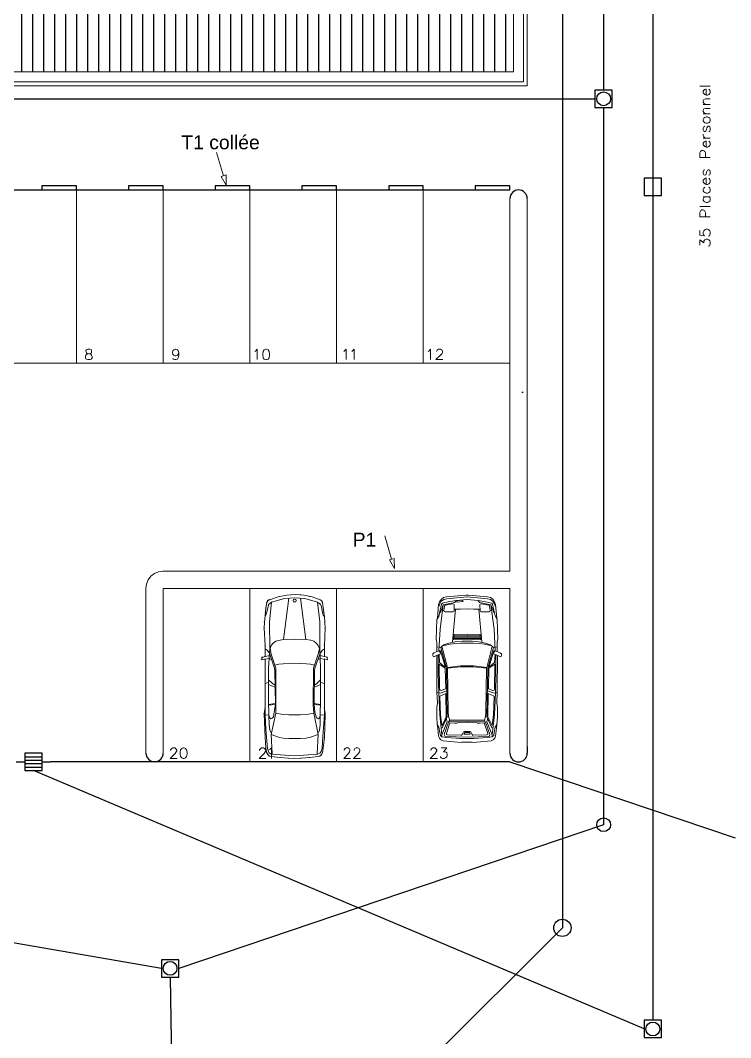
# Model space of a CAD drawing. Header units: millimetres. Extents: x 2259 to 2364, y 714 to 811.
# Drawn here: x 2307.86 to 2328.37, y 742.64 to 772.02 of the extents above; entities that cross this region are included whole.
import ezdxf

# ---------------------------------------------------------------- set-up
doc = ezdxf.new("R2010")
doc.units = ezdxf.units.MM
for name, color, linetype in [('bordures P1', 7, 'Continuous'), ('bordures T1 colées', 7, 'Continuous'), ('bordures T2', 7, 'Continuous'), ('Bâtiment', 250, 'Continuous'), ('EP parking', 191, 'Continuous'), ('EP toiture', 140, 'Continuous'), ('EU', 73, 'Continuous'), ('hachure toiture', 7, 'Continuous'), ('marquage', 230, 'Continuous'), ('nomenclature', 250, 'Continuous'), ("pente et fil d'eau", 7, 'Continuous'), ('véhicules', 9, 'Continuous')]:
    doc.layers.add(name, color=color, linetype=linetype)
doc.styles.get("Standard").update_dxf_attribs({"font": 'arial.ttf'})

msp = doc.modelspace()

# ---------------------------------------------------------------- hatches: boundary and pattern name
at = {"layer": 'bordures P1', "true_color": 0x939598, "transparency": 33554687}
h = msp.add_hatch(dxfattribs=at)
h.set_pattern_fill('AR-CONC', color=252, scale=0.2)
h.paths.add_polyline_path([(2287.392, 755.856), (2287.375, 755.932), (2287.332, 756), (2287.273, 756.042), (2287.197, 756.059), (2287.121, 756.042), (2287.053, 756), (2287.01, 755.932), (2286.994, 755.856), (2286.994, 749.101), (2286.994, 744.346), (2287.01, 744.269), (2287.053, 744.202), (2287.121, 744.159), (2287.197, 744.142), (2287.273, 744.159), (2287.332, 744.202), (2287.375, 744.269), (2287.392, 744.346), (2287.392, 751.05)])
h.paths.add_polyline_path([(2292.901, 755.856), (2292.884, 755.932), (2292.842, 756), (2292.774, 756.042), (2292.698, 756.059), (2292.621, 756.042), (2292.562, 756), (2292.52, 755.932), (2292.503, 755.856), (2292.503, 751.05), (2292.503, 744.346), (2292.52, 744.269), (2292.562, 744.202), (2292.621, 744.159), (2292.698, 744.142), (2292.774, 744.159), (2292.842, 744.202), (2292.884, 744.269), (2292.901, 744.346)])
h.paths.add_polyline_path([(2311.938, 755.661), (2322.049, 755.661), (2322.049, 750.652), (2322.151, 750.669), (2322.244, 750.711), (2322.329, 750.77), (2322.397, 750.855), (2322.431, 750.957), (2322.448, 751.058), (2322.448, 766.671), (2322.431, 766.773), (2322.407, 766.843), (2322.397, 766.866), (2322.329, 766.95), (2322.244, 767.018), (2322.151, 767.061), (2322.049, 767.069), (2322.049, 756.059), (2311.988, 756.059), (2311.87, 756.042), (2311.76, 756), (2311.666, 755.932), (2311.599, 755.839), (2311.548, 755.729), (2311.539, 755.61), (2311.539, 751.058), (2311.548, 750.957), (2311.59, 750.855), (2311.649, 750.77), (2311.734, 750.711), (2311.836, 750.669), (2311.938, 750.652)])
at = {"layer": 'hachure toiture', "true_color": 0x939598}
h = msp.add_hatch(dxfattribs=at)
h.set_pattern_fill('ANSI31', color=252, scale=0.1, angle=45)
h.paths.add_polyline_path([(2282.959, 778.935), (2277.144, 778.935), (2277.144, 770.527), (2282.959, 770.527)])
h.paths.add_polyline_path([(2322.041, 782.241), (2315.642, 782.241), (2315.642, 781.664), (2315.187, 781.664, -0.046439), (2315.094, 781.664), (2314.641, 781.664), (2314.641, 782.118, -0.045787), (2314.641, 782.209), (2314.641, 782.241), (2283.256, 782.241), (2283.256, 770.527), (2297.749, 770.527), (2302.321, 771.217), (2302.426, 770.527), (2322.041, 770.527)])
h.paths.add_polyline_path([(2292.359, 778.647), (2292.359, 780.045), (2293.765, 780.045), (2293.765, 778.647), (2293.097, 778.647, -0.021971), (2293.035, 778.647)], flags=16)
h.paths.add_polyline_path([(2305.454, 778.842), (2305.454, 779.507, -0.011975), (2305.453, 779.541, -0.011975), (2305.454, 779.574), (2305.454, 780.24), (2306.852, 780.24), (2306.852, 778.842), (2306.186, 778.842, -0.023715), (2306.119, 778.842)], flags=16)
at = {"layer": "pente et fil d'eau", "transparency": 33554687}
h = msp.add_hatch(dxfattribs=at)
h.set_pattern_fill('CROSS', color=3, scale=0.2)
h.paths.add_polyline_path([(2305.419, 801.642), (2268.839, 801.677), (2268.906, 758.432), (2270.796, 758.432), (2271.313, 730.056), (2288.579, 730.056), (2307.101, 730.045), (2307.101, 731.526, 0.421134), (2301.112, 737.363), (2301.112, 732.364), (2280.792, 732.364), (2280.792, 739.441), (2275.782, 739.441), (2275.782, 762.269), (2280.792, 762.269), (2280.792, 767.97), (2278.648, 767.97), (2278.648, 770.129), (2276.747, 770.129), (2276.747, 779.334), (2282.849, 779.334), (2282.849, 794.353), (2314.432, 794.353), (2314.432, 796.503), (2325.649, 796.503), (2325.649, 794.353), (2325.649, 793.853, 0.414204), (2328.517, 790.994), (2333.658, 790.994), (2333.658, 779.879), (2333.658, 779.39), (2333.658, 748.256), (2331.073, 748.256), (2331.073, 733.745), (2316.345, 733.745, 0.413374), (2313.503, 730.895), (2313.503, 730.039), (2318.286, 730.037), (2318.286, 730.206, -0.41238), (2317.926, 730.568, -0.239098), (2318.074, 730.86), (2318.074, 730.861), (2317.845, 731.039), (2317.906, 731.087), (2317.766, 731.28, -0.267419), (2317.418, 731.184), (2317.388, 731.135), (2317.381, 730.846), (2317.306, 730.866), (2317.235, 730.643), (2317.468, 730.618), (2317.473, 730.69), (2317.748, 730.589), (2317.462, 730.54), (2317.468, 730.618), (2317.235, 730.643), (2317.306, 730.866), (2317.235, 730.886), (2317.418, 731.184, -0.341744), (2317.146, 731.534, -1), (2317.871, 731.534, -0.197294), (2317.766, 731.28), (2317.906, 731.087), (2317.964, 731.132), (2318.074, 730.86, -0.446431), (2318.602, 730.749), (2318.608, 730.751), (2318.811, 730.954), (2318.849, 730.888), (2319.778, 731.412), (2319.117, 731.412), (2319.117, 733.421), (2320.422, 733.421), (2320.422, 731.412), (2319.778, 731.412), (2318.849, 730.888), (2318.888, 730.818), (2318.602, 730.749, -0.131576), (2318.65, 730.568, -0.414351), (2318.288, 730.206), (2332.805, 730.03), (2349.443, 798.607), (2305.327, 798.573)])
h.paths.add_polyline_path([(2326.612, 792.716), (2326.827, 792.907), (2326.895, 792.78)], flags=16)
h.paths.add_polyline_path([(2279.756, 762.642), (2279.723, 762.355), (2279.614, 762.621)], flags=16)
h.paths.add_polyline_path([(2278.504, 763.031), (2279.512, 763.031), (2279.512, 763.855), (2278.504, 763.855)], flags=24)
h.paths.add_polyline_path([(2327.362, 792.972), (2328.369, 792.972), (2328.369, 793.796), (2327.362, 793.796)], flags=24)
h.paths.add_polyline_path([(2314.912, 730.285), (2317.224, 730.285), (2317.224, 731.11), (2314.912, 731.11)], flags=24)
h.paths.add_polyline_path([(2320.841, 731.62), (2324.333, 731.62), (2324.333, 733.111), (2320.841, 733.111)], flags=24)
at = {"layer": "pente et fil d'eau", "true_color": 0x939598, "transparency": 33554687}
h = msp.add_hatch(dxfattribs=at)
h.set_pattern_fill('AR-CONC', color=252, scale=0.23)
h.paths.add_polyline_path([(2322.448, 766.671), (2322.431, 766.773), (2322.407, 766.843), (2322.397, 766.866), (2322.329, 766.95), (2322.244, 767.018), (2322.151, 767.061), (2322.049, 767.069), (2322.049, 756.059), (2311.988, 756.059), (2311.87, 756.042), (2311.76, 756), (2311.666, 755.932), (2311.599, 755.839), (2311.548, 755.729), (2311.539, 755.61), (2311.539, 751.058), (2311.548, 750.957), (2311.59, 750.855), (2311.649, 750.77), (2311.734, 750.711), (2311.836, 750.669), (2311.938, 750.652), (2311.938, 755.661), (2322.049, 755.661), (2322.049, 750.652), (2322.151, 750.669), (2322.244, 750.711), (2322.329, 750.77), (2322.397, 750.855), (2322.431, 750.957), (2322.448, 751.058)])
h.paths.add_polyline_path([(2287.392, 751.05), (2287.392, 755.856), (2287.375, 755.932), (2287.332, 756), (2287.273, 756.042), (2287.197, 756.059), (2287.121, 756.042), (2287.053, 756), (2287.01, 755.932), (2286.994, 755.856), (2286.994, 749.101), (2286.994, 744.346), (2287.01, 744.269), (2287.053, 744.202), (2287.121, 744.159), (2287.197, 744.142), (2287.273, 744.159), (2287.332, 744.202), (2287.375, 744.269), (2287.392, 744.346)])
h.paths.add_polyline_path([(2292.901, 755.856), (2292.884, 755.932), (2292.842, 756), (2292.774, 756.042), (2292.698, 756.059), (2292.621, 756.042), (2292.562, 756), (2292.52, 755.932), (2292.503, 755.856), (2292.503, 751.05), (2292.503, 744.346), (2292.52, 744.269), (2292.562, 744.202), (2292.621, 744.159), (2292.698, 744.142), (2292.774, 744.159), (2292.842, 744.202), (2292.884, 744.269), (2292.901, 744.346)])

# ---------------------------------------------------------------- linework, layer by layer
msp.add_line((2308.486, 750.601), (2308.736, 750.601))
at = {"layer": 'bordures P1', "lineweight": 5}
for p, q in [((2311.556, 755.856), (2311.632, 755.966)), ((2311.632, 755.966), (2311.556, 755.856)), ((2311.632, 755.966), (2311.734, 756.042)), ((2311.734, 756.042), (2311.632, 755.966)), ((2311.734, 756.042), (2311.853, 756.093)), ((2311.853, 756.093), (2311.734, 756.042)), ((2311.853, 756.093), (2311.988, 756.11)), ((2311.988, 756.11), (2311.853, 756.093)), ((2311.488, 755.61), (2311.505, 755.737)), ((2311.505, 755.737), (2311.488, 755.61)), ((2311.505, 755.737), (2311.556, 755.856)), ((2311.556, 755.856), (2311.505, 755.737)), ((2311.488, 750.85), (2311.488, 755.61))]:
    msp.add_line(p, q, dxfattribs=at)
for points in [[(2321.998, 766.87), (2321.998, 756.11), (2311.98, 756.11)], [(2311.988, 750.851), (2311.988, 755.61), (2321.998, 755.61), (2321.998, 750.851)]]:
    msp.add_lwpolyline(points, dxfattribs=at)
at = {"layer": 'bordures T1 colées'}
for points in [[(2308.48, 767.12), (2309.48, 767.12), (2309.48, 767.24), (2308.48, 767.24)], [(2310.988, 767.12), (2311.988, 767.12), (2311.988, 767.24), (2310.988, 767.24)], [(2313.489, 767.12), (2314.489, 767.12), (2314.489, 767.24), (2313.489, 767.24)], [(2315.989, 767.12), (2316.989, 767.12), (2316.989, 767.24), (2315.989, 767.24)], [(2318.498, 767.12), (2319.498, 767.12), (2319.498, 767.24), (2318.498, 767.24)], [(2320.998, 767.12), (2321.998, 767.12), (2321.998, 767.24), (2320.998, 767.24)]]:
    msp.add_lwpolyline(points, close=True, dxfattribs=at)
at = {"layer": 'bordures T2', "lineweight": 5}
msp.add_line((2322.498, 751.05), (2322.498, 766.87), dxfattribs=at)
at = {"layer": 'bordures T2'}
msp.add_line((2322.498, 751.05), (2322.498, 750.851), dxfattribs=at)
for centre, start, end in [((2322.248, 766.87), 0, 180), ((2311.738, 750.855), 180, 0), ((2322.248, 750.851), 180, 0)]:
    msp.add_arc(centre, 0.25, start, end, dxfattribs=at)
at = {"layer": 'Bâtiment', "lineweight": 20}
msp.add_lwpolyline([(2302.176, 770.239), (2322.388, 770.239), (2322.388, 794.242), (2282.959, 794.242), (2282.959, 770.239), (2297.773, 770.239)], dxfattribs=at)
msp.add_lwpolyline([(2302.321, 771.217), (2302.426, 770.527), (2322.1, 770.527), (2322.1, 793.954), (2283.256, 793.954), (2283.256, 770.527), (2297.749, 770.527)], close=True, dxfattribs=at)
at = {"layer": 'Bâtiment', "lineweight": 5}
for points in [[(2322.388, 784.529), (2322.498, 784.529), (2322.498, 770.129), (2302.081, 770.129)], [(2322.498, 784.529), (2322.498, 770.129), (2316.201, 770.129)]]:
    msp.add_lwpolyline(points, dxfattribs=at)
at = {"layer": 'EP parking'}
for p, q in [((2326.126, 785.439), (2326.126, 767.208)), ((2326.376, 767.458), (2325.876, 767.458)), ((2325.876, 767.458), (2325.876, 766.958)), ((2326.376, 767.208), (2326.376, 767.458)), ((2326.126, 767.208), (2326.126, 743.638)), ((2326.376, 766.958), (2326.376, 767.208)), ((2325.876, 766.958), (2326.376, 766.958)), ((2308.486, 750.851), (2307.986, 750.851)), ((2307.986, 750.851), (2307.986, 750.351)), ((2307.986, 750.851), (2307.986, 750.751)), ((2307.986, 750.751), (2307.986, 750.651)), ((2307.986, 750.751), (2308.486, 750.751)), ((2308.486, 750.601), (2308.486, 750.851)), ((2307.736, 750.601), (2307.986, 750.601)), ((2307.986, 750.651), (2307.986, 750.551)), ((2307.986, 750.651), (2308.486, 750.651)), ((2307.986, 750.551), (2307.986, 750.451)), ((2307.986, 750.551), (2308.486, 750.551)), ((2307.986, 750.451), (2307.986, 750.351)), ((2307.986, 750.451), (2308.486, 750.451)), ((2308.486, 750.351), (2308.486, 750.601)), ((2307.986, 750.351), (2308.486, 750.351)), ((2325.876, 742.888), (2308.236, 750.351)), ((2326.126, 743.638), (2326.126, 743.138)), ((2326.126, 743.138), (2325.876, 743.138)), ((2325.876, 743.138), (2325.876, 742.638)), ((2326.376, 743.138), (2326.126, 743.138)), ((2326.376, 742.888), (2326.376, 743.138)), ((2326.376, 742.638), (2326.376, 742.888)), ((2325.876, 742.638), (2326.376, 742.638))]:
    msp.add_line(p, q, dxfattribs=at)
msp.add_circle((2326.126, 742.888), 0.2, dxfattribs=at)
at = {"layer": 'EP toiture'}
for p, q in [((2324.706, 795.132), (2324.706, 770.003)), ((2302.885, 769.753), (2313.054, 769.753)), ((2313.054, 769.753), (2324.456, 769.753)), ((2324.706, 770.003), (2324.456, 770.003)), ((2324.456, 770.003), (2324.456, 769.503)), ((2324.956, 770.003), (2324.706, 770.003)), ((2324.956, 769.753), (2324.956, 770.003)), ((2324.956, 769.503), (2324.956, 769.753)), ((2324.456, 769.503), (2324.956, 769.503)), ((2324.706, 769.503), (2324.706, 748.787)), ((2324.706, 748.787), (2312.434, 744.639)), ((2311.934, 744.639), (2300.746, 746.555)), ((2312.434, 744.889), (2311.934, 744.889)), ((2311.934, 744.889), (2311.934, 744.389)), ((2312.434, 744.639), (2312.434, 744.889)), ((2312.434, 744.389), (2312.434, 744.639)), ((2311.934, 744.389), (2312.434, 744.389)), ((2312.184, 744.389), (2312.23, 741.724))]:
    msp.add_line(p, q, dxfattribs=at)
for centre in [(2324.706, 769.753), (2324.706, 748.787), (2312.184, 744.639)]:
    msp.add_circle(centre, 0.2, dxfattribs=at)
at = {"layer": 'EU'}
for p in [(2323.514, 793.992), (2319.347, 741.656)]:
    msp.add_line(p, (2323.514, 745.809), dxfattribs=at)
msp.add_circle((2323.514, 745.809), 0.25, dxfattribs=at)
at = {"layer": 'marquage'}
msp.add_line((2304.479, 767.12), (2321.998, 767.12), dxfattribs=at)
at = {"layer": 'marquage', "lineweight": 5}
for points in [[(2304.479, 767.12), (2304.479, 762.119), (2321.998, 762.119)], [(2309.48, 767.12), (2309.48, 762.119)], [(2311.988, 767.12), (2311.988, 762.119)], [(2314.489, 767.12), (2314.489, 762.119)], [(2316.989, 767.12), (2316.989, 762.119)], [(2319.498, 767.12), (2319.498, 762.119)], [(2312.438, 762.416), (2312.421, 762.374), (2312.395, 762.348), (2312.353, 762.331), (2312.336, 762.331), (2312.294, 762.348), (2312.26, 762.374), (2312.251, 762.416), (2312.251, 762.433), (2312.26, 762.475), (2312.294, 762.501), (2312.336, 762.518), (2312.353, 762.518), (2312.395, 762.501), (2312.421, 762.475), (2312.438, 762.416), (2312.438, 762.348), (2312.421, 762.272), (2312.395, 762.23), (2312.353, 762.221), (2312.319, 762.221), (2312.277, 762.23), (2312.26, 762.263)], [(2314.633, 762.458), (2314.658, 762.475), (2314.701, 762.518), (2314.701, 762.221)], [(2317.201, 762.458), (2317.226, 762.475), (2317.269, 762.518), (2317.269, 762.221)], [(2317.43, 762.458), (2317.455, 762.475), (2317.498, 762.518), (2317.498, 762.221)], [(2319.634, 762.458), (2319.667, 762.475), (2319.71, 762.518), (2319.71, 762.221)], [(2319.879, 762.45), (2319.879, 762.458), (2319.896, 762.492), (2319.905, 762.501), (2319.939, 762.518), (2319.99, 762.518), (2320.023, 762.501), (2320.04, 762.492), (2320.049, 762.458), (2320.049, 762.433), (2320.04, 762.399), (2320.007, 762.357), (2319.862, 762.221), (2320.066, 762.221)], [(2312.2, 750.931), (2312.2, 750.948), (2312.217, 750.974), (2312.234, 750.991), (2312.26, 751.008), (2312.319, 751.008), (2312.344, 750.991), (2312.361, 750.974), (2312.378, 750.948), (2312.378, 750.923), (2312.361, 750.889), (2312.336, 750.847), (2312.192, 750.703), (2312.387, 750.703)], [(2314.769, 750.931), (2314.769, 750.948), (2314.786, 750.974), (2314.802, 750.991), (2314.828, 751.008), (2314.887, 751.008), (2314.913, 750.991), (2314.93, 750.974), (2314.946, 750.948), (2314.946, 750.923), (2314.93, 750.889), (2314.904, 750.847), (2314.76, 750.703), (2314.955, 750.703)], [(2315.04, 750.948), (2315.074, 750.965), (2315.116, 751.008), (2315.116, 750.703)], [(2317.21, 750.931), (2317.21, 750.948), (2317.226, 750.974), (2317.243, 750.991), (2317.269, 751.008), (2317.328, 751.008), (2317.354, 750.991), (2317.371, 750.974), (2317.379, 750.948), (2317.379, 750.923), (2317.371, 750.889), (2317.337, 750.847), (2317.201, 750.703), (2317.396, 750.703)], [(2317.498, 750.931), (2317.498, 750.948), (2317.515, 750.974), (2317.523, 750.991), (2317.557, 751.008), (2317.608, 751.008), (2317.642, 750.991), (2317.659, 750.974), (2317.667, 750.948), (2317.667, 750.923), (2317.659, 750.889), (2317.625, 750.847), (2317.481, 750.703), (2317.684, 750.703)], [(2319.718, 750.931), (2319.718, 750.948), (2319.727, 750.974), (2319.744, 750.991), (2319.769, 751.008), (2319.829, 751.008), (2319.854, 750.991), (2319.871, 750.974), (2319.888, 750.948), (2319.888, 750.923), (2319.871, 750.889), (2319.845, 750.847), (2319.701, 750.703), (2319.905, 750.703)], [(2320.015, 751.008), (2320.176, 751.008), (2320.083, 750.889), (2320.134, 750.889), (2320.159, 750.881), (2320.176, 750.864), (2320.185, 750.821), (2320.185, 750.796), (2320.176, 750.745), (2320.142, 750.719), (2320.1, 750.703), (2320.057, 750.703), (2320.015, 750.719), (2319.998, 750.736), (2319.99, 750.762)]]:
    msp.add_lwpolyline(points, dxfattribs=at)
for points in [[(2309.81, 762.518), (2309.768, 762.501), (2309.751, 762.475), (2309.751, 762.45), (2309.768, 762.416), (2309.793, 762.399), (2309.853, 762.391), (2309.895, 762.374), (2309.92, 762.348), (2309.937, 762.314), (2309.937, 762.272), (2309.92, 762.246), (2309.912, 762.23), (2309.87, 762.221), (2309.81, 762.221), (2309.768, 762.23), (2309.751, 762.246), (2309.742, 762.272), (2309.742, 762.314), (2309.751, 762.348), (2309.785, 762.374), (2309.827, 762.391), (2309.878, 762.399), (2309.912, 762.416), (2309.92, 762.45), (2309.92, 762.475), (2309.912, 762.501), (2309.87, 762.518)], [(2314.946, 762.518), (2314.904, 762.501), (2314.87, 762.458), (2314.862, 762.391), (2314.862, 762.348), (2314.87, 762.272), (2314.904, 762.23), (2314.946, 762.221), (2314.972, 762.221), (2315.014, 762.23), (2315.048, 762.272), (2315.057, 762.348), (2315.057, 762.391), (2315.048, 762.458), (2315.014, 762.501), (2314.972, 762.518)], [(2314.489, 750.601), (2314.489, 755.61)], [(2316.989, 750.601), (2316.989, 755.61)], [(2319.498, 750.601), (2319.498, 755.61)], [(2312.565, 751.008), (2312.522, 750.991), (2312.489, 750.948), (2312.48, 750.881), (2312.48, 750.838), (2312.489, 750.762), (2312.522, 750.719), (2312.565, 750.703), (2312.59, 750.703), (2312.633, 750.719), (2312.658, 750.762), (2312.675, 750.838), (2312.675, 750.881), (2312.658, 750.948), (2312.633, 750.991), (2312.59, 751.008)]]:
    msp.add_lwpolyline(points, close=True, dxfattribs=at)
at = {"layer": 'nomenclature', "lineweight": 5}
for points in [[(2327.787, 770.112), (2327.482, 770.112)], [(2327.669, 769.858), (2327.669, 770.027), (2327.643, 770.027), (2327.618, 770.019), (2327.601, 770.002), (2327.584, 769.976), (2327.584, 769.925), (2327.601, 769.9), (2327.626, 769.875), (2327.669, 769.858), (2327.702, 769.858), (2327.745, 769.875), (2327.77, 769.9), (2327.787, 769.925), (2327.787, 769.976), (2327.77, 770.002), (2327.745, 770.027)], [(2327.643, 769.586), (2327.601, 769.629), (2327.584, 769.654), (2327.584, 769.697), (2327.601, 769.731), (2327.643, 769.748), (2327.787, 769.748)], [(2327.787, 769.586), (2327.584, 769.586)], [(2327.643, 769.315), (2327.601, 769.358), (2327.584, 769.383), (2327.584, 769.425), (2327.601, 769.459), (2327.643, 769.468), (2327.787, 769.468)], [(2327.787, 769.315), (2327.584, 769.315)], [(2327.626, 768.959), (2327.601, 768.942), (2327.584, 768.9), (2327.584, 768.858), (2327.601, 768.815), (2327.626, 768.798), (2327.66, 768.815), (2327.669, 768.841), (2327.686, 768.917), (2327.702, 768.942), (2327.728, 768.959), (2327.745, 768.959), (2327.77, 768.942), (2327.787, 768.9), (2327.787, 768.858), (2327.77, 768.815), (2327.745, 768.798)], [(2327.669, 768.612), (2327.626, 768.629), (2327.601, 768.654), (2327.584, 768.688), (2327.584, 768.73)], [(2327.787, 768.612), (2327.584, 768.612)], [(2327.669, 768.357), (2327.669, 768.527), (2327.643, 768.527), (2327.618, 768.51), (2327.601, 768.502), (2327.584, 768.468), (2327.584, 768.425), (2327.601, 768.4), (2327.626, 768.374), (2327.669, 768.357), (2327.702, 768.357), (2327.745, 768.374), (2327.77, 768.4), (2327.787, 768.425), (2327.787, 768.468), (2327.77, 768.502), (2327.745, 768.527)], [(2313.727, 767.53), (2313.529, 768.205)], [(2327.787, 768.052), (2327.482, 768.052), (2327.482, 768.188), (2327.499, 768.23), (2327.516, 768.239), (2327.541, 768.256), (2327.584, 768.256), (2327.618, 768.239), (2327.626, 768.23), (2327.643, 768.188), (2327.643, 768.052)], [(2327.626, 767.696), (2327.601, 767.688), (2327.584, 767.646), (2327.584, 767.595), (2327.601, 767.552), (2327.626, 767.544), (2327.66, 767.552), (2327.669, 767.586), (2327.686, 767.654), (2327.702, 767.688), (2327.728, 767.696), (2327.745, 767.696), (2327.77, 767.688), (2327.787, 767.646), (2327.787, 767.595), (2327.77, 767.552), (2327.745, 767.544)], [(2327.669, 767.281), (2327.669, 767.459), (2327.643, 767.459), (2327.618, 767.442), (2327.601, 767.425), (2327.584, 767.4), (2327.584, 767.357), (2327.601, 767.323), (2327.626, 767.298), (2327.669, 767.281), (2327.702, 767.281), (2327.745, 767.298), (2327.77, 767.323), (2327.787, 767.357), (2327.787, 767.4), (2327.77, 767.425), (2327.745, 767.459)], [(2327.626, 767.196), (2327.601, 767.171), (2327.584, 767.137), (2327.584, 767.095), (2327.601, 767.069), (2327.626, 767.044), (2327.669, 767.027), (2327.702, 767.027), (2327.745, 767.044), (2327.77, 767.069), (2327.787, 767.095), (2327.787, 767.137), (2327.77, 767.171), (2327.745, 767.196)], [(2327.584, 766.925), (2327.787, 766.925)], [(2327.626, 766.925), (2327.601, 766.9), (2327.584, 766.866), (2327.584, 766.823), (2327.601, 766.798), (2327.626, 766.773), (2327.669, 766.756), (2327.702, 766.756), (2327.745, 766.773), (2327.77, 766.798), (2327.787, 766.823), (2327.787, 766.866), (2327.77, 766.9), (2327.745, 766.925)], [(2327.787, 766.637), (2327.482, 766.637)], [(2327.787, 766.34), (2327.482, 766.34), (2327.482, 766.467), (2327.499, 766.51), (2327.516, 766.527), (2327.541, 766.544), (2327.584, 766.544), (2327.618, 766.527), (2327.626, 766.51), (2327.643, 766.467), (2327.643, 766.34)], [(2327.482, 765.95), (2327.482, 765.815), (2327.618, 765.798), (2327.601, 765.815), (2327.584, 765.857), (2327.584, 765.9), (2327.601, 765.942), (2327.626, 765.967), (2327.669, 765.984), (2327.702, 765.984), (2327.745, 765.967), (2327.77, 765.942), (2327.787, 765.9), (2327.787, 765.857), (2327.77, 765.815), (2327.762, 765.798), (2327.728, 765.781)], [(2327.482, 765.527), (2327.482, 765.679), (2327.601, 765.594), (2327.601, 765.637), (2327.618, 765.671), (2327.626, 765.679), (2327.669, 765.696), (2327.702, 765.696), (2327.745, 765.679), (2327.77, 765.654), (2327.787, 765.611), (2327.787, 765.569), (2327.77, 765.527), (2327.762, 765.51), (2327.728, 765.493)], [(2318.584, 756.458), (2318.387, 757.133)]]:
    msp.add_lwpolyline(points, dxfattribs=at)
for points in [[(2327.584, 769.112), (2327.601, 769.086), (2327.626, 769.061), (2327.669, 769.044), (2327.702, 769.044), (2327.745, 769.061), (2327.77, 769.086), (2327.787, 769.112), (2327.787, 769.154), (2327.77, 769.188), (2327.745, 769.214), (2327.702, 769.23), (2327.669, 769.23), (2327.626, 769.214), (2327.601, 769.188), (2327.584, 769.154)], [(2313.662, 767.511), (2313.806, 767.262), (2313.8, 767.552)], [(2318.519, 756.439), (2318.663, 756.19), (2318.658, 756.479)]]:
    msp.add_lwpolyline(points, close=True, dxfattribs=at)
at = {"layer": "pente et fil d'eau"}
for q in [(2308.736, 750.601), (2328.508, 748.406)]:
    msp.add_line((2321.998, 750.601), q, dxfattribs=at)
at = {"layer": 'véhicules', "lineweight": 5}
for points in [[(2316.642, 753.644), (2316.642, 753.966), (2316.659, 754.466), (2316.65, 754.635), (2316.642, 754.796), (2316.625, 754.915), (2316.582, 755.203), (2316.565, 755.254), (2316.523, 755.279), (2316.286, 755.364), (2316.048, 755.415), (2315.803, 755.432), (2315.557, 755.415), (2315.311, 755.373), (2315.082, 755.296), (2315.048, 755.279), (2315.006, 755.254), (2314.98, 755.203), (2314.955, 755.042), (2314.938, 754.915), (2314.913, 754.635), (2314.904, 754.466), (2314.93, 753.966), (2314.93, 753.644)], [(2315.786, 755.432), (2315.786, 755.44)], [(2319.888, 753.788), (2319.888, 754.067), (2319.871, 754.135), (2319.888, 754.712), (2319.905, 754.754), (2319.939, 755.144), (2319.964, 755.22), (2320.015, 755.296), (2320.083, 755.347), (2320.168, 755.364), (2320.727, 755.415), (2320.761, 755.415), (2320.803, 755.415), (2321.354, 755.364), (2321.439, 755.347), (2321.515, 755.296), (2321.558, 755.22), (2321.583, 755.144), (2321.617, 754.754), (2321.634, 754.712), (2321.651, 754.135), (2321.634, 754.067), (2321.634, 753.788)], [(2321.583, 755.085), (2321.558, 755.169), (2321.507, 755.246), (2321.439, 755.288), (2321.354, 755.313), (2320.761, 755.364), (2320.176, 755.313), (2320.091, 755.288), (2320.015, 755.246), (2319.973, 755.169), (2319.947, 755.085)], [(2316.447, 755.212), (2316.074, 755.322), (2315.786, 755.339), (2315.489, 755.322), (2315.116, 755.212), (2315.065, 755.178), (2315.031, 755.144), (2315.014, 755.076), (2314.98, 754.932), (2314.955, 754.839), (2314.93, 754.796)], [(2315.116, 755.212), (2315.057, 754.644), (2315.065, 753.881), (2315.057, 753.737), (2315.031, 753.313), (2315.031, 752.389), (2315.04, 751.948), (2315.048, 751.686), (2315.065, 751.516), (2315.099, 751.448)], [(2315.464, 754.135), (2315.616, 755.33)], [(2315.955, 755.33), (2316.108, 754.135)], [(2316.472, 751.448), (2316.498, 751.516), (2316.515, 751.686), (2316.523, 751.948), (2316.531, 752.389), (2316.531, 753.313), (2316.506, 753.881), (2316.506, 754.644), (2316.447, 755.212), (2316.498, 755.178), (2316.531, 755.144), (2316.557, 755.076), (2316.591, 754.915), (2316.608, 754.839), (2316.642, 754.796)], [(2319.964, 754.898), (2320.023, 755.161), (2320.057, 755.186), (2320.218, 755.22), (2320.447, 755.262), (2320.413, 755.203), (2320.074, 755.135), (2320.007, 754.949), (2319.964, 754.898), (2319.947, 754.805), (2319.888, 754.712)], [(2319.956, 753.703), (2319.964, 753.474), (2320.108, 753.347), (2320.125, 753.347), (2320.125, 753.355), (2319.998, 753.813), (2319.947, 753.813), (2319.981, 754.432), (2320.074, 755.135)], [(2320.447, 755.262), (2320.761, 755.288), (2321.083, 755.262), (2321.117, 755.203), (2321.447, 755.135)], [(2321.083, 755.262), (2321.303, 755.22), (2321.473, 755.186), (2321.498, 755.161), (2321.558, 754.898)], [(2321.473, 754.966), (2321.43, 754.974), (2321.414, 755.093), (2321.405, 755.118), (2321.388, 755.127), (2321.168, 755.169), (2321.142, 755.161), (2321.134, 755.135), (2321.142, 754.966), (2321.151, 754.949), (2321.168, 754.94), (2321.397, 754.94), (2321.422, 754.949), (2321.43, 754.974)], [(2321.575, 753.703), (2321.558, 753.474), (2321.414, 753.347), (2321.397, 753.347), (2321.397, 753.355), (2321.532, 753.813), (2321.575, 753.813), (2321.541, 754.432), (2321.447, 755.135), (2321.524, 754.949), (2321.558, 754.898), (2321.583, 754.805), (2321.634, 754.712)], [(2320.1, 754.974), (2320.057, 754.966)], [(2320.337, 754.067), (2320.43, 755.008)], [(2321.142, 755.008), (2320.947, 755.017), (2320.761, 755.025), (2320.574, 755.017), (2320.388, 755.008)], [(2321.185, 754.067), (2321.1, 755.008)], [(2321.142, 754.22), (2320.761, 754.228), (2320.379, 754.22)], [(2321.151, 754.195), (2320.761, 754.203), (2320.379, 754.195)], [(2321.142, 754.254), (2320.761, 754.262), (2320.388, 754.254)], [(2320.007, 753.906), (2319.888, 753.923)], [(2320.032, 753.94), (2320.007, 753.906), (2320.168, 753.313), (2320.185, 751.906), (2320.04, 751.584), (2320.015, 751.584)], [(2321.481, 753.949), (2321.261, 754), (2321.117, 754.017), (2320.947, 754.033), (2320.583, 754.033), (2320.413, 754.017), (2320.269, 754), (2320.049, 753.949)], [(2321.151, 754.161), (2320.761, 754.169), (2320.371, 754.161)], [(2321.507, 751.584), (2321.481, 751.584), (2321.337, 751.906), (2321.363, 753.313), (2321.524, 753.906), (2321.49, 753.94)], [(2321.524, 753.906), (2321.634, 753.923)], [(2315.125, 753.55), (2315.048, 753.584), (2314.828, 753.55), (2314.845, 753.61), (2314.862, 753.627), (2315.057, 753.677)], [(2316.515, 750.864), (2316.455, 750.821), (2315.777, 750.779), (2315.108, 750.821), (2315.048, 750.864), (2315.023, 750.906), (2314.997, 750.999), (2314.989, 751.092), (2314.955, 751.533), (2314.93, 751.957), (2315.04, 751.948), (2315.065, 751.872), (2315.091, 751.847), (2315.133, 751.864), (2315.167, 751.906), (2315.192, 752.042), (2315.226, 752.262), (2315.209, 753.245), (2315.201, 753.313), (2315.057, 753.737), (2314.989, 753.83), (2314.93, 753.864)], [(2316.506, 750.855), (2316.548, 750.906), (2316.574, 750.999), (2316.599, 751.338), (2316.642, 751.957), (2316.523, 751.948), (2316.498, 751.872), (2316.472, 751.847), (2316.43, 751.864), (2316.404, 751.906), (2316.37, 752.042), (2316.345, 752.262), (2316.353, 753.245), (2316.362, 753.313), (2316.515, 753.737), (2316.582, 753.83), (2316.642, 753.864)], [(2316.447, 753.55), (2316.523, 753.584), (2316.735, 753.55), (2316.726, 753.61), (2316.709, 753.627), (2316.515, 753.677)], [(2320.176, 752.652), (2319.981, 752.584), (2319.888, 752.618), (2319.888, 753.677)], [(2320.159, 751.855), (2320.185, 751.762), (2320.032, 751.381), (2319.973, 751.965), (2319.947, 752.601), (2319.93, 753.152), (2319.93, 753.694)], [(2321.591, 753.694), (2321.591, 753.152), (2321.583, 752.601), (2321.558, 751.965), (2321.49, 751.381), (2321.337, 751.762), (2321.363, 751.855)], [(2321.354, 752.652), (2321.541, 752.584), (2321.634, 752.618), (2321.642, 753.677)], [(2314.93, 751.957), (2314.93, 753.567)], [(2315.235, 752.008), (2315.243, 752.254), (2315.235, 753.313), (2315.209, 753.398)], [(2316.353, 753.398), (2316.328, 753.313), (2316.32, 752.254), (2316.337, 752.008)], [(2316.642, 751.957), (2316.642, 753.567)], [(2321.269, 751.804), (2321.295, 751.915), (2321.303, 752.05), (2321.32, 753.305), (2320.947, 753.347), (2320.574, 753.347), (2320.201, 753.305), (2320.218, 752.05), (2320.227, 751.915), (2320.261, 751.804)], [(2314.93, 752.864), (2315.031, 752.898)], [(2315.031, 752.974), (2315.141, 752.864), (2315.218, 752.821)], [(2315.218, 752.762), (2315.116, 752.796), (2315.031, 752.838)], [(2316.531, 752.974), (2316.421, 752.864), (2316.353, 752.821)], [(2316.353, 752.762), (2316.447, 752.796), (2316.531, 752.838)], [(2316.642, 752.864), (2316.531, 752.898)], [(2319.888, 752.618), (2319.905, 752.296), (2319.888, 752.169), (2319.888, 751.889), (2319.896, 751.686), (2319.947, 751.609), (2319.973, 751.448), (2319.998, 751.364), (2320.032, 751.33), (2320.176, 751.304), (2320.566, 751.279), (2320.761, 751.279), (2320.964, 751.279), (2321.354, 751.304), (2321.49, 751.33)], [(2321.634, 752.618), (2321.617, 752.296), (2321.642, 752.169), (2321.642, 751.889), (2321.625, 751.686), (2321.575, 751.609), (2321.549, 751.448), (2321.532, 751.364), (2321.49, 751.33), (2321.49, 751.381)], [(2314.921, 752.126), (2314.904, 751.991), (2314.93, 751.304), (2314.955, 750.999), (2314.98, 750.864), (2315.006, 750.813), (2315.057, 750.77), (2315.108, 750.753)], [(2315.031, 752.262), (2315.218, 752.287)], [(2315.226, 752.262), (2315.031, 752.237)], [(2315.116, 750.753), (2315.353, 750.728), (2315.599, 750.711), (2315.786, 750.703), (2315.972, 750.711), (2316.218, 750.728), (2316.455, 750.753), (2316.506, 750.77), (2316.557, 750.804), (2316.582, 750.864), (2316.608, 750.999), (2316.642, 751.304), (2316.667, 751.991), (2316.642, 752.126)], [(2316.531, 752.262), (2316.345, 752.287)], [(2316.345, 752.262), (2316.531, 752.237)], [(2315.133, 750.838), (2315.108, 751.389), (2315.235, 752.008), (2315.438, 751.974), (2315.616, 751.957), (2315.955, 751.957), (2316.125, 751.974), (2316.337, 752.008), (2316.464, 751.389), (2316.43, 750.838)], [(2319.896, 751.686), (2319.922, 751.576), (2319.939, 751.347), (2319.964, 751.287), (2320.007, 751.237), (2320.074, 751.211), (2320.591, 751.16), (2320.608, 751.169), (2320.761, 751.169), (2320.913, 751.169), (2320.939, 751.16), (2321.456, 751.211), (2321.515, 751.237), (2321.566, 751.287), (2321.583, 751.347), (2321.608, 751.576), (2321.625, 751.686)], [(2320.413, 751.728), (2320.278, 751.72), (2320.261, 751.72), (2320.252, 751.703), (2320.168, 751.423), (2320.168, 751.397), (2320.193, 751.381), (2320.583, 751.372)], [(2321.295, 751.745), (2321.269, 751.754), (2320.761, 751.771), (2320.261, 751.754), (2320.227, 751.745)], [(2320.413, 751.72), (2320.473, 751.72)], [(2321.058, 751.728), (2320.761, 751.737), (2320.473, 751.728)], [(2321.117, 751.728), (2321.244, 751.72), (2321.261, 751.72), (2321.269, 751.703), (2321.363, 751.423), (2321.354, 751.397), (2321.329, 751.381), (2320.939, 751.372)], [(2321.117, 751.72), (2321.058, 751.72)], [(2316.464, 751.389), (2316.243, 751.313), (2316.116, 751.287), (2315.955, 751.279), (2315.616, 751.279), (2315.447, 751.287), (2315.345, 751.304), (2315.108, 751.389)], [(2320.032, 751.381), (2320.032, 751.33)], [(2320.583, 751.364), (2320.617, 751.389), (2320.659, 751.465), (2320.693, 751.482), (2320.837, 751.482), (2320.871, 751.465), (2320.905, 751.389), (2320.939, 751.364)]]:
    msp.add_lwpolyline(points, dxfattribs=at)
at = {"layer": 'véhicules', "lineweight": 25}
for points in [[(2315.362, 755.381), (2315.362, 755.39)], [(2315.65, 755.432), (2315.65, 755.44)], [(2315.947, 755.424), (2315.947, 755.432)], [(2316.235, 755.373), (2316.235, 755.381)], [(2314.98, 755.203), (2314.98, 755.212)], [(2314.989, 755.22), (2314.989, 755.229)], [(2314.997, 755.237), (2314.997, 755.246)], [(2315.006, 755.254), (2315.006, 755.262)], [(2315.014, 755.262), (2315.014, 755.271)], [(2315.031, 755.271), (2315.031, 755.279)], [(2315.048, 755.279), (2315.048, 755.288)], [(2315.082, 755.296), (2315.082, 755.305)], [(2316.523, 755.279), (2316.523, 755.288)], [(2316.531, 755.271), (2316.531, 755.279)], [(2316.548, 755.262), (2316.548, 755.271)], [(2316.565, 755.254), (2316.565, 755.262)], [(2316.574, 755.237), (2316.574, 755.246)], [(2316.582, 755.22), (2316.582, 755.229)], [(2316.582, 755.203), (2316.582, 755.212)], [(2314.938, 754.915), (2314.938, 754.923)], [(2314.955, 755.042), (2314.955, 755.051)], [(2316.625, 754.915), (2316.625, 754.923)], [(2316.642, 754.796), (2316.642, 754.805)], [(2314.904, 754.466), (2314.904, 754.474)], [(2314.913, 754.635), (2314.913, 754.644)], [(2316.65, 754.635), (2316.65, 754.644)], [(2316.659, 754.466), (2316.659, 754.474)], [(2314.93, 753.966), (2314.93, 753.974)], [(2316.642, 753.966), (2316.642, 753.974)], [(2314.845, 753.61), (2314.845, 753.618), (2314.845, 753.627), (2314.845, 753.635)], [(2314.853, 753.627), (2314.853, 753.635)], [(2314.862, 753.627), (2314.862, 753.635)], [(2314.93, 753.644), (2314.93, 753.652)], [(2316.642, 753.644), (2316.642, 753.652)], [(2316.709, 753.627), (2316.709, 753.635)], [(2316.718, 753.618), (2316.718, 753.627), (2316.718, 753.635)], [(2316.726, 753.61), (2316.726, 753.618), (2316.726, 753.627)], [(2314.828, 753.55), (2314.828, 753.559)], [(2314.93, 753.567), (2314.93, 753.576)], [(2316.642, 753.567), (2316.642, 753.576)], [(2316.735, 753.55), (2316.735, 753.559)], [(2314.93, 752.152), (2314.93, 752.16)], [(2316.642, 752.152), (2316.642, 752.16)], [(2314.904, 751.991), (2314.904, 751.999)], [(2316.667, 751.991), (2316.667, 751.999)], [(2316.642, 751.304), (2316.642, 751.313)], [(2314.955, 750.999), (2314.955, 751.008)], [(2316.608, 750.999), (2316.608, 751.008)], [(2314.98, 750.864), (2314.98, 750.872)], [(2314.989, 750.847), (2314.989, 750.855)], [(2315.006, 750.821), (2315.006, 750.83)], [(2315.023, 750.796), (2315.023, 750.804)], [(2315.04, 750.779), (2315.04, 750.787)], [(2315.057, 750.77), (2315.057, 750.779)], [(2315.082, 750.753), (2315.082, 750.762)], [(2315.116, 750.753), (2315.116, 750.762)], [(2315.353, 750.728), (2315.353, 750.736)], [(2315.599, 750.711), (2315.599, 750.719)], [(2315.786, 750.703), (2315.786, 750.711)], [(2315.972, 750.711), (2315.972, 750.719)], [(2316.218, 750.728), (2316.218, 750.736)], [(2316.455, 750.753), (2316.455, 750.762)], [(2316.481, 750.753), (2316.481, 750.762)], [(2316.506, 750.762), (2316.506, 750.77)], [(2316.523, 750.779), (2316.523, 750.787)], [(2316.548, 750.796), (2316.548, 750.804)], [(2316.557, 750.813), (2316.557, 750.821)], [(2316.574, 750.838), (2316.574, 750.847)], [(2316.582, 750.864), (2316.582, 750.872)]]:
    msp.add_lwpolyline(points, dxfattribs=at)
at = {"layer": 'véhicules', "lineweight": 5}
for points in [[(2315.786, 755.305), (2315.752, 755.296), (2315.735, 755.262), (2315.752, 755.229), (2315.786, 755.22), (2315.82, 755.229), (2315.828, 755.262), (2315.82, 755.296)], [(2320.354, 755.169), (2320.134, 755.127), (2320.117, 755.118), (2320.108, 755.093), (2320.091, 754.974), (2320.1, 754.949), (2320.125, 754.94), (2320.354, 754.94), (2320.379, 754.949), (2320.388, 754.966), (2320.388, 755.135), (2320.379, 755.161)], [(2320.473, 755.254), (2320.625, 755.271), (2320.651, 755.237), (2320.464, 755.212)], [(2321.151, 754.127), (2321.142, 754.279), (2320.761, 754.288), (2320.388, 754.279), (2320.371, 754.127), (2320.761, 754.144)], [(2316.252, 754.118), (2316.337, 754.084), (2316.404, 754.033), (2316.464, 753.966), (2316.498, 753.881), (2316.464, 753.711), (2316.353, 753.398), (2316.243, 753.423), (2316.125, 753.432), (2315.777, 753.449), (2315.65, 753.44), (2315.447, 753.432), (2315.328, 753.423), (2315.209, 753.398), (2315.108, 753.711), (2315.074, 753.881), (2315.108, 753.966), (2315.158, 754.033), (2315.235, 754.084), (2315.319, 754.11), (2315.464, 754.135), (2315.786, 754.144), (2316.108, 754.135)], [(2321.43, 753.983), (2321.295, 754.033), (2321.1, 754.067), (2320.913, 754.093), (2320.617, 754.093), (2320.422, 754.067), (2320.235, 754.033), (2320.091, 753.983), (2320.032, 753.94), (2320.201, 753.33), (2320.574, 753.372), (2320.947, 753.372), (2321.329, 753.33), (2321.49, 753.94)], [(2319.795, 753.635), (2319.769, 753.677), (2319.769, 753.72), (2319.803, 753.754), (2319.947, 753.813), (2320.015, 753.728)], [(2321.736, 753.635), (2321.761, 753.677), (2321.753, 753.72), (2321.719, 753.754), (2321.575, 753.813), (2321.507, 753.728)], [(2320.015, 752.66), (2319.981, 752.669), (2319.964, 752.703), (2319.956, 753.423), (2320.134, 753.305), (2320.151, 752.711)], [(2321.558, 752.703), (2321.541, 752.669), (2321.507, 752.66), (2321.38, 752.711), (2321.388, 753.305), (2321.566, 753.423)], [(2320.057, 751.669), (2320.049, 751.66), (2320.04, 751.66), (2320.032, 751.669), (2319.998, 751.948), (2319.973, 752.499), (2320.151, 752.576), (2320.159, 751.906)], [(2321.49, 751.669), (2321.524, 751.948), (2321.549, 752.499), (2321.371, 752.576), (2321.363, 751.906), (2321.473, 751.669), (2321.481, 751.66), (2321.49, 751.66)], [(2321.397, 751.338), (2321.422, 751.389), (2321.295, 751.745), (2321.269, 751.804), (2320.761, 751.804), (2320.261, 751.804), (2320.227, 751.745), (2320.1, 751.389), (2320.125, 751.338), (2320.761, 751.313)], [(2320.854, 751.406), (2320.837, 751.448), (2320.693, 751.448), (2320.668, 751.406)]]:
    msp.add_lwpolyline(points, close=True, dxfattribs=at)
at = {"layer": 'véhicules', "lineweight": 25}
msp.add_lwpolyline([(2315.108, 750.762), (2315.108, 750.753)], close=True, dxfattribs=at)

# ---------------------------------------------------------------- texts
at = {"layer": 'nomenclature', "char_height": 0.4, "attachment_point": 1}
for s, insert in [(' T1 collée', (2312.353, 768.694)), (' P1', (2317.303, 757.221))]:
    msp.add_mtext_dynamic_manual_height_columns(s, width=3.54272, gutter_width=12.5, heights=[0], dxfattribs=dict(at, insert=insert))

doc.saveas('drawing.dxf')
